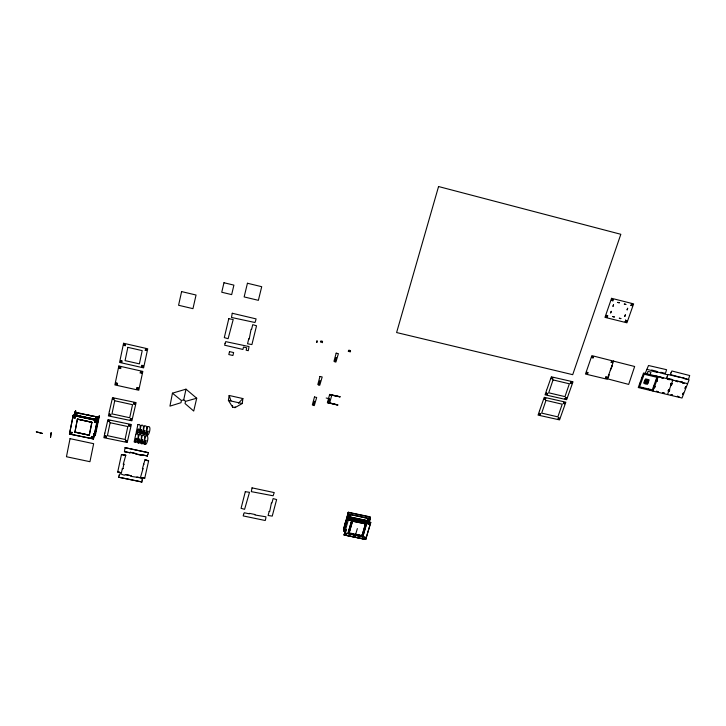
<?xml version="1.0" encoding="UTF-8"?>
<svg xmlns="http://www.w3.org/2000/svg" width="726" height="726" viewBox="0 0 726 726"><rect width="100%" height="100%" fill="white"/><g stroke="black" fill="none" stroke-linecap="round" stroke-linejoin="round"><path stroke-width="1.09" d="M74.932 432.197L77.383 419.183L74.941 432.106L89.352 435.164L91.966 422.341L77.546 419.093L91.848 422.196L89.189 435.264L74.932 432.197L75.477 431.652M242.275 403.529L242.874 398.556L229.171 395.479L228.4 400.425L232.629 407.095L234.97 407.622L242.275 403.529L228.4 400.425M234.97 407.622L235.088 406.769M232.629 407.095L232.529 405.571M172.443 393.174L169.948 406.133L180.992 402.703L181.427 400.507L172.443 393.174L185.992 389.172L196.71 398.238L193.715 411.052L185.039 403.547L185.538 401.36L196.71 398.238M69.451 434.021L93.491 438.949L69.451 434.021L73.226 415.245L97.293 420.472L93.4 439.157L97.293 420.472M69.505 433.921L73.226 415.245M74.052 415.916C75.087 408.475 77.283 410.644 74.206 415.871M74.361 415.807L75.068 412.268M74.46 415.599L75.114 412.314M74.923 414.029L75.549 410.871M95.623 434.112L99.344 416.052L98.491 417.141L94.625 435.709L98.763 417.205L75.014 412.513L75.831 410.934M94.625 435.709L99.072 415.998M181.427 400.507L183.723 399.826L185.992 389.172M117.694 472.036L119.599 472.317L117.694 472.036L121.478 454.521L123.611 454.975L121.478 454.521M122.367 468.497L122.903 468.615L122.367 468.497L121.369 473.062L119.599 472.317M118.665 477.218L141.842 481.964L118.665 477.218L119.064 475.448M124.445 451.681L130.054 452.761L124.445 451.681L125.044 447.67L148.367 452.67L147.959 454.449M123.574 455.084L125.798 455.193L123.293 464.15L123.865 464.15L123.293 464.15M119.291 475.621C118.465 471.065 124.945 477.082 125.326 474.541L131.116 475.757L130.979 476.347L142.414 478.135L141.96 480.14M122.857 468.724L123.865 464.15M130.018 452.87L130.163 452.289L141.706 455.256L135.853 454.122M141.67 455.365L141.815 454.775L147.36 455.964L141.815 454.775M142.605 477.908L140.454 477.572L142.995 468.697L142.432 468.697L142.995 468.697M142.432 468.697L144.973 459.776L148.639 460.81L146.752 460.52M147.324 456.064L147.732 454.285M142.659 477.672L144.773 478.116L142.623 477.781M141.806 482.073L142.26 480.077M144.737 478.225L148.639 460.81M327.635 402.549L328.397 402.984L329.54 398.774L328.56 403.021L329.459 402.966M329.64 403.012L331.809 395.071M348.398 350.894L348.298 351.357L350.404 351.856L350.458 350.531L350.513 351.457M348.671 351.021L348.879 350.159L350.467 350.594M348.335 512.257L343.489 529.036L343.679 531.033L348.534 514.189L348.335 512.257L369.879 516.812L370.16 518.763L369.235 521.921M344.705 524.952L345.912 520.76M348.344 512.347L347.309 516.504M345.984 531.114L343.906 530.679L343.734 528.909L348.489 512.565L348.68 514.407M343.734 528.909L343.661 530.815M343.852 530.86L348.661 514.226L347.491 518.246M345.077 526.786L346.275 522.466M344.033 534.844L365.713 539.364L370.723 522.593L365.732 539.463L344.042 534.944L348.925 517.81L370.714 522.502M347.89 533.492L351.82 519.952L366.766 523.201L362.809 536.886L347.89 533.492L362.809 536.886M347.926 533.773L351.829 520.052M349.832 529.49C349.741 528.074 349.006 533.238 349.614 529.263M351.139 524.889L351.366 522.983L351.13 524.789M359.352 516.395L348.671 514.317M350.939 524.844L351.302 523.21L351.538 523.627M349.152 532.793L352.555 521.068L365.496 523.8L362.056 535.588L349.161 532.893L349.56 532.43M349.161 532.893L352.555 521.068M354.96 521.005L356.947 521.422M356.647 521.549L356.711 521.459M353.027 534.082L353.008 534.545L353.017 533.991L351.529 533.674L351.52 534.236L353.054 534.272M354.887 537.013L357.346 528.582M361.43 522.366L363.417 522.784M361.621 522.602L361.73 522.793M357.972 535.588L357.991 535.116M359.434 535.706L357.936 535.298M363.136 523.101L363.118 522.911M364.706 517.711L370.151 518.673M359.288 516.449L364.77 517.629M365.496 523.8L362.056 535.588L361.784 534.989M363.699 532.031L363.154 533.71L363.726 532.222M365.242 526.232L364.869 527.775M363.336 533.655L363.572 531.759L363.154 533.71M365.06 527.811L365.296 525.914L365.051 527.72M365.078 527.911L365.423 526.178M362.773 536.596L366.757 523.101L351.82 519.952M368.744 519.961L369.634 516.948L369.888 518.691M368.754 520.061L369.643 517.048M368.636 521.014L369.879 516.812M369.008 521.667L369.824 516.994L348.289 512.52M368.908 522.883L370.133 518.555M142.414 478.135L136.905 476.982M146.834 460.175L144.973 459.776M148.367 452.67L125.044 447.67M143.948 464.359L143.449 464.132M131.116 475.757L125.326 474.541M135.989 453.532L130.163 452.289M613.633 360.913L607.154 379.244L585.483 374.044L591.862 355.631L634.651 366.494L628.68 384.408L607.753 378.908L609.214 374.788L608.769 374.68M125.798 455.193L123.665 454.739M645.949 383.137L646.222 382.384M646.784 380.851L647.066 380.088M651.494 370.478L651.658 370.042L656.25 371.158L656.095 371.594L667.748 374.897M650.569 374.707L650.151 374.389L650.986 372.111L648.028 371.394L647.193 373.681L645.278 373.209L648.509 365.505L666.586 369.697L665.433 373.391L660.841 372.275L660.687 372.71M655.923 375.995L661.259 377.293M657.42 371.921L657.257 372.356L651.903 371.059L652.057 370.623L646.893 369.362M652.91 391.051L658.246 376.558M666.595 378.582L667.212 376.358M671.731 379.825L671.886 379.389L666.758 378.146M667.503 394.554L672.884 380.106M677.049 381.114L682.513 381.967L682.358 382.393M678.565 377.048L667.911 374.462L667.294 376.694M679.318 377.239L684.037 377.91L683.81 378.536L689.11 379.825L682.023 398.029L638.254 387.539L643.545 373.001L687.458 383.637M94.897 435.772L95.405 433.812M92.901 436.916L92.365 437.533L92.892 438.068M93.854 435.037L94.489 433.331L93.872 434.148L94.226 435.074M91.984 437.451L91.131 437.932L92.03 437.342L91.449 436.544L93.001 438.223L92.229 437.451L91.186 437.832M93.146 437.506L94.498 434.838L93.917 434.048M92.229 437.451L91.34 438.05M92.992 436.707L92.411 437.424M92.719 438.459L91.676 436.417L92.302 437.106M96.504 421.162L94.525 422.378L96.504 421.162L95.442 421.534M96.867 420.345L97.983 417.886L96.93 418.258M94.362 422.16L95.469 421.679L95.959 422.695L97.72 419.174L96.395 417.359L94.625 420.862L95.306 421.47L94.525 422.069M98.672 417.405L99.344 416.052M89.189 435.192L74.978 432.024M96.168 417.495L96.749 418.294L96.168 420.136L97.021 418.058L97.937 417.985M95.605 421.752L97.711 417.659M96.168 420.136L97.819 417.976M97.72 419.174L96.912 418.503L95.905 418.784L95.315 420.635M96.513 417.514L96.703 418.394M95.859 418.884L96.957 418.403M96.395 417.359L95.015 420.781M71.32 432.714L71.956 432.424M71.783 433.966L71.475 432.932M80.876 413.312L80.722 413.756L75.068 412.413M72.328 432.442C68.634 435.373 71.52 431.453 70.894 431.961L70.44 432.151M76.911 413.23L76.067 413.72L75.295 412.949L73.589 416.297L74.932 418.131L74.669 416.987L75.359 416.588M75.803 416.397L76.856 414.637L75.041 414.247L76.956 413.13L75.259 416.788L77.119 413.348L75.195 414.464M75.45 415.454L76.321 413.738L76.52 414.619M74.669 416.987L75.205 416.37M74.388 417.223L73.326 417.604L74.279 416.905M73.489 417.822L74.442 417.123L75.214 417.895L74.624 417.087M74.37 416.089L75.413 414.265M74.179 417.105L75.94 413.657L75.295 412.949M75.223 415.59L76.166 413.521L75.686 412.867L75.241 413.049L75.831 413.856L74.987 414.346M75.522 412.822L73.698 416.452L74.515 416.769M238.5 403.166L242.874 398.556M74.823 432.043L75.359 431.58M76.221 413.938L76.956 413.439M73.589 416.297L74.46 416.869M73.326 417.604L74.233 417.005L73.635 416.198M74.932 418.131L73.816 416.161M70.186 433.44L72.11 432.333M97.093 418.475L97.983 417.886M95.959 422.695L95.696 421.552M93.808 433.731L94.489 433.331M93.718 433.939L94.607 433.349M94.498 434.838L93.963 433.939L94.643 433.549L92.946 436.816M350.05 516.186L349.07 514.788C350.667 525.17 347.618 512.002 349.551 515.433L350.077 519.589L350.776 519.172L350.259 515.043L348.707 515.905M348.952 519.081L348.562 516.104L350.422 515.079L350.921 518.99L348.97 519.898L350.912 518.899M349.505 515.732L348.562 516.104M350.513 515.206L349.651 515.651L350.359 518.337M350.213 518.418L350.15 516.44M349.052 520.025L349.923 519.644M349.315 518.564L350.422 520.315L350.05 519.371M345.866 533.819L346.157 534.735L345.14 533.111L344.768 529.218L346.003 530.86M344.777 529.308L345.195 532.067M346.729 533.347L344.877 534.472L344.414 530.443L346.266 529.417M344.423 530.534L346.347 529.544M345.358 530.189L344.414 530.443M346.356 529.644L345.404 529.798M345.848 530.851L344.768 529.218M367.828 518.863L369.053 520.497L367.819 518.845L368.363 522.666M367.601 519.889L368.3 519.507L368.881 523.546M368.409 519.816C364.688 521.513 373.082 517.166 367.465 520.097L367.728 522.003M368.554 519.743L369.416 519.272L368.445 519.426L369.026 523.473M345.14 533.111L345.885 534.009M368.79 520.252L369.316 522.339M346.647 533.22L344.786 534.345L346.738 533.447M368.599 522.729L369.443 524.326M369.316 519.045L369.951 523.001L368.082 524.036L368.844 523.337M368.999 523.255L369.942 522.911L368 523.909M368.254 524.072L369.815 523.21M365.187 538.71L364.243 536.895L365.314 538.529M363.744 538.293L364.597 537.73L363.998 538.456M363.835 538.429L365.595 537.176L364.851 537.966M364.851 537.993L365.55 537.585M91.512 422.242L77.51 419.247M91.467 422.396L91.966 422.341M365.051 523.9L365.505 523.891L352.791 521.313M357.945 535.389L359.515 535.715M347.899 533.583L362.8 536.786M348.534 514.189L370.16 518.763M350.531 517.066L366.712 520.569M350.549 517.248L366.694 520.478M370.723 522.593L348.925 517.81M351.838 520.143L366.784 523.292M355.214 521.15L356.72 521.558M363.191 522.92L361.693 522.511L363.218 523.11M356.747 521.74L355.25 521.431M351.529 523.528L351.148 524.98M77.31 415.481L95.17 419.356M73.181 415.354L97.248 420.572L73.126 415.454M74.787 412.205L98.718 417.305M86.748 414.954L92.71 416.252M326.183 398.011L328.533 398.547M327.499 402.322L337.808 405.072L327.399 402.703L329.668 394.381L340.104 396.759L329.559 394.772M327.453 402.513L337.862 404.872M329.613 394.572L340.049 396.95M610.385 370.106L612.445 365.623L612 365.514M644.969 379.997L648.881 380.941M644.788 381.204L646.258 381.558M646.748 381.676L648.218 382.03M644.125 382.293L648.046 383.237M77.383 419.183L77.909 419.456M183.723 399.826L185.538 401.36M70.495 432.052L71.084 432.85M71.302 432.959L71.838 433.867M76.275 413.838L76.811 414.737M76.094 413.874L76.629 414.773M95.487 421.434L94.679 420.762L95.26 421.57M94.861 420.735L96.186 422.559M95.424 421.788L96.004 422.586M96.349 417.459L97.674 419.274L96.857 418.612M345.131 533.02L346.238 534.753M365.26 538.61L364.107 537.068M348.925 514.87L350.005 516.522M349.968 519.244L349.46 518.482L350.567 520.233M229.171 395.479L230.959 400.861M89.144 434.547L89.352 435.164M88.989 434.556L89.189 435.264M368.527 519.553L369.107 523.6M368.381 519.635L368.962 523.682M367.537 520.197L367.81 522.13M365.732 539.463L344.042 534.944M349.406 515.514L349.841 519.535M36.345 431.87L42.299 433.404L36.345 431.87M51.138 432.732L50.53 437.37L51.138 432.732M70.041 438.649L66.456 456.736L89.951 461.7L93.654 443.695L70.041 438.649M104.834 433.141L103.882 437.696L127.213 442.461L131.37 424.519L107.929 419.673L104.834 433.141M109.39 411.306L108.419 415.925L131.896 420.79L136.107 402.612L112.521 397.666L109.39 411.306M118.837 365.995L114.889 384.916L138.775 390.234L142.84 371.403L118.837 365.995M123.574 343.271L119.581 362.437L143.603 367.873L147.723 348.798L123.574 343.271M110.125 422.723L107.412 435.664L125.053 439.466L127.821 426.561L110.125 422.723M114.726 400.752L111.976 413.874L129.718 417.749L132.531 404.681L114.726 400.752M127.858 347.346L125.072 360.622L139.374 363.862L142.214 350.622L127.858 347.346M135.853 434.021L134.147 441.88L135.081 442.334L136.261 438.223L135.354 442.388C137.332 443.758 140.408 431.761 135.853 434.021M137.895 424.665L136.17 432.56L137.114 433.023L138.294 428.894L137.386 433.077C139.374 434.457 142.468 422.396 137.895 424.665M139.083 434.72L137.359 442.57L138.303 443.023L139.483 438.921L138.566 443.087C140.545 444.448 143.639 432.46 139.083 434.72M141.125 425.363L139.401 433.259L140.336 433.721L141.525 429.592L140.608 433.776C142.595 435.155 145.699 423.104 141.125 425.363M142.305 435.418L140.581 443.259L141.516 443.713L142.695 439.62L141.779 443.777C143.757 445.138 146.861 433.159 142.305 435.418M144.356 426.071L142.623 433.957L143.566 434.42L144.755 430.291L143.83 434.475C145.808 435.845 148.93 423.812 144.356 426.071M145.518 436.117L143.784 443.958L144.728 444.412L145.917 440.31L144.991 444.466C146.97 445.828 150.073 433.858 145.518 436.117M147.587 426.77L145.844 434.656L146.779 435.119L147.977 430.99L147.051 435.173C149.03 436.544 152.151 424.51 147.587 426.77M181.609 291.589L178.578 305.265L192.962 308.659L196.047 295.019L181.609 291.589M223.971 282.741L221.748 292.242L231.667 294.611L233.908 285.127L223.971 282.741M228.79 318.705L224.298 337.617L228.109 338.715L233.209 319.531L228.79 318.705M225.069 343.434L224.643 345.213L242.92 349.451L243.5 347.064L246.749 347.818L246.168 350.204L248.274 350.694L249.054 346.574L225.722 341.637L225.069 343.434M232.256 313.26L231.485 317.462L254.962 322.507L255.634 320.701L256.078 318.886L232.256 313.26M229.516 351.611L228.808 354.551L232.91 355.495L233.627 352.555L229.516 351.611M247.439 283.249L244.145 296.925L258.374 300.328L261.714 286.697L247.439 283.249M248.709 338.997L247.539 343.779L251.913 344.578L256.532 325.793L252.73 324.676L251.55 329.504L251.069 329.386L249.2 339.106L248.709 338.997M245.315 491.674L241.068 508.336L244.598 509.316L249.499 492.31L245.315 491.674M243.609 514.317L243.201 515.923L265.244 520.515L265.734 518.682L265.961 516.803L254.944 514.988L255.071 514.534L249.481 513.364L249.363 513.827L244.281 512.765L243.609 514.317M252.031 487.863L251.323 491.647L273.121 495.776L274.228 492.582L252.031 487.863M269.174 511.422L268.103 515.487L272.232 516.113L276.624 499.57L273.112 498.58L271.969 502.909L271.451 502.8L269.691 511.531L269.174 511.422M316.999 340.902L316.808 342.472L316.999 340.902M320.42 341.774L322.435 342.672L322.516 341.311L320.919 340.93L320.42 341.774M314.476 396.968L312.343 404.899L313.287 405.371L314.594 401.206L313.46 405.417L314.285 405.598L316.672 397.467L314.476 396.968M319.975 376.467L317.825 384.499L318.768 384.98L320.084 380.76L318.941 385.016L319.776 385.207L322.19 376.975L319.975 376.467M336.174 353.154L333.969 361.285L334.922 361.775L336.265 357.501L335.094 361.82L335.929 362.011L338.389 353.671L336.174 353.154M438.558 186.537L396.605 332.544L572.705 374.68L620.83 234.289L438.558 186.537M349.66 528.846L349.433 530.751L349.66 528.846M351.284 533.628L353.263 534.037L351.284 533.628M357.727 534.971L359.715 535.389L357.727 534.971M539.581 410.626L538.075 415.109L559.546 419.891L565.844 402.195L544.264 397.331L539.581 410.626M546.596 390.27L545.063 394.808L566.652 399.681L573.014 381.776L551.333 376.821L546.596 390.27M545.979 400.389L541.687 413.112L557.867 416.878L562.214 404.2L545.979 400.389M553.049 379.916L548.702 392.793L564.964 396.632L569.365 383.8L553.049 379.916M611.555 298.313L604.967 317.353L626.928 322.816L633.626 303.876L611.555 298.313M611.238 311.363L610.711 312.879L611.238 311.363M613.534 304.766L612.998 306.29L613.534 304.766M612.808 316.59L614.323 316.972L612.808 316.59M617.762 302.397L619.278 302.778L617.762 302.397M619.351 318.224L620.857 318.596L619.351 318.224M624.324 304.049L625.83 304.43L624.324 304.049M625.331 314.884L624.805 316.4L625.331 314.884M627.645 308.314L627.119 309.83L627.645 308.314M640.405 382.802L639.878 384.254L640.405 382.802M642.701 376.504L642.165 377.956L642.701 376.504M644.171 374.217L639.588 386.813L652.293 389.853L656.912 377.293L644.171 374.217M641.893 387.784L643.363 388.138L641.893 387.784M646.839 374.226L648.309 374.58L646.839 374.226M644.271 381.912L643.953 383.491L645.423 383.845L645.704 383.083L645.913 383.963L647.383 384.317L649.062 379.734L647.592 379.38L646.821 380.034L647.102 379.262L645.632 378.908L644.271 381.912M646.539 380.787L645.986 382.321L646.467 382.439L647.029 380.905L646.539 380.787M648.245 389.308L649.706 389.653L648.245 389.308M653.209 375.769L654.68 376.122L653.209 375.769M654.099 386.096L653.563 387.539L654.099 386.096M656.413 379.816L655.877 381.268L656.413 379.816M655.079 386.332L654.543 387.775L655.079 386.332M657.393 380.052L656.858 381.504L657.393 380.052M656.531 391.296L657.992 391.641L656.531 391.296M661.522 377.783L662.992 378.137L661.522 377.783M662.856 392.811L664.317 393.156L662.856 392.811M667.866 379.317L669.336 379.671L667.866 379.317M670.996 372.828L670.343 374.58L688.429 379.444L689.7 375.533L671.886 370.986L670.996 372.828M668.71 389.608L668.174 391.051L668.71 389.608M671.042 383.346L670.506 384.789L671.042 383.346M669.681 389.844L669.145 391.287L669.681 389.844M672.013 383.582L671.477 385.025L672.013 383.582M671.114 394.79L672.566 395.135L671.114 394.79M676.151 381.322L677.603 381.667L676.151 381.322M677.403 396.296L678.855 396.65L677.403 396.296M682.467 382.847L683.919 383.201L682.467 382.847M683.257 393.111L682.712 394.545L683.257 393.111M685.607 386.867L685.063 388.31L685.607 386.867M95.215 419.256L77.265 415.581L95.215 419.256M124.364 344.169L124.609 344.986L123.91 345.404L125.471 345.757L124.999 345.077L125.544 344.442L124.845 344.85L124.364 344.169M120.952 360.532L121.188 361.339L120.489 361.748L122.05 362.102L121.578 361.43L122.122 360.795L121.424 361.203L120.952 360.532M145.481 348.997L145.708 349.814L145.009 350.222L146.57 350.576L146.098 349.896L146.643 349.27L145.944 349.678L145.481 348.997M119.518 366.73L119.863 367.692L119.01 368.191L120.026 367.91L120.834 368.599L120.253 367.773L120.961 367.047L120.099 367.556L119.518 366.73M141.969 365.287L142.205 366.095L141.506 366.503L143.058 366.848L142.595 366.185L143.131 365.55L142.432 365.958L141.969 365.287M116.142 382.874L116.496 383.827L115.643 384.326L116.65 384.045L117.458 384.726L116.877 383.909L117.576 383.192L116.723 383.691L116.142 382.874M140.499 371.458L140.844 372.411L139.982 372.91L140.998 372.638L141.806 373.318L141.234 372.502L141.933 371.776L141.071 372.275L140.499 371.458M113.084 398.229L113.32 399.019L112.63 399.418L114.173 399.754L113.71 399.1L114.236 398.483L113.546 398.883L113.084 398.229M137.042 387.53L137.377 388.483L136.524 388.973L137.541 388.7L138.339 389.381L137.768 388.564L138.466 387.847L137.613 388.346L137.042 387.53M109.771 414.074L110.007 414.855L109.327 415.254L110.86 415.59L110.397 414.945L110.924 414.328L110.234 414.727L109.771 414.074M133.893 402.821L134.119 403.602L133.439 404.001L134.972 404.346L134.51 403.692L135.045 403.075L134.355 403.475L133.893 402.821M108.374 420.073L108.728 421.007L107.884 421.488L108.882 421.216L109.68 421.888L109.109 421.089L109.798 420.381L108.954 420.871L108.374 420.073M130.489 418.603L130.725 419.383L130.036 419.773L131.569 420.109L131.107 419.465L131.642 418.857L130.952 419.247L130.489 418.603M105.107 435.718L105.461 436.644L104.617 437.125L105.615 436.852L106.413 437.515L105.842 436.725L106.522 436.027L105.687 436.507L105.107 435.718M129.065 424.574L129.409 425.5L128.566 425.99L129.564 425.717L130.353 426.38L129.791 425.581L130.48 424.882L129.636 425.372L129.065 424.574M125.716 440.156L126.052 441.072L125.217 441.553L126.206 441.281L126.996 441.943L126.433 441.154L127.123 440.464L126.279 440.945L125.716 440.156M612.054 299.076L612.345 300.038L611.41 300.564L612.426 300.192L612.871 301.063L612.581 300.101L613.515 299.575L612.508 299.947L612.054 299.076M606.419 315.329L606.718 316.282L605.783 316.799L606.791 316.427L607.245 317.289L606.945 316.336L607.88 315.819L606.872 316.191L606.419 315.329M631.348 303.94L631.629 304.893L630.694 305.419L631.702 305.038L632.146 305.909L631.865 304.956L632.8 304.43L631.783 304.811L631.348 303.94M625.64 320.121L625.921 321.064L624.995 321.582L626.003 321.21L626.438 322.072L626.157 321.128L627.082 320.602L626.084 320.974L625.64 320.121M551.706 377.302L552.014 378.219L551.098 378.727L552.087 378.364L552.55 379.19L552.241 378.273L553.158 377.774L552.168 378.137L551.706 377.302M592.443 356.52L592.652 357.292L591.899 357.709L592.734 357.437L593.097 358.127L592.888 357.346L593.632 356.929L592.806 357.21L592.443 356.52M546.46 392.866L546.769 393.773L545.861 394.282L546.85 393.919L547.304 394.735L546.996 393.828L547.903 393.329L546.923 393.692L546.46 392.866M586.989 372.229L587.207 373.001L586.454 373.418L587.28 373.146L587.652 373.826L587.434 373.055L588.187 372.647L587.361 372.919L586.989 372.229M570.772 381.849L571.072 382.756L570.164 383.264L571.153 382.901L571.607 383.727L571.308 382.811L572.215 382.312L571.226 382.675L570.772 381.849M544.718 397.957L544.945 398.719L544.201 399.128L545.017 398.855L545.398 399.527L545.172 398.774L545.916 398.365L545.099 398.628L544.718 397.957M611.464 361.131L611.673 361.902L610.92 362.319L611.746 362.047L612.109 362.737L611.9 361.965L612.653 361.548L611.827 361.82L611.464 361.131M565.463 397.349L565.763 398.247L564.855 398.746L565.835 398.392L566.289 399.209L565.99 398.302L566.897 397.803L565.908 398.166L565.463 397.349M539.536 413.339L539.763 414.083L539.028 414.492L539.845 414.219L540.217 414.891L539.99 414.138L540.734 413.729L539.917 414.001L539.536 413.339M605.947 376.785L606.156 377.547L605.402 377.965L606.228 377.692L606.591 378.373L606.382 377.602L607.127 377.193L606.31 377.466L605.947 376.785M563.694 402.413L563.911 403.166L563.167 403.574L563.984 403.311L564.356 403.974L564.138 403.22L564.882 402.812L564.066 403.084L563.694 402.413M558.439 417.731L558.657 418.475L557.922 418.884L558.739 418.612L559.102 419.274L558.884 418.53L559.628 418.122L558.811 418.394L558.439 417.731"/></g></svg>
